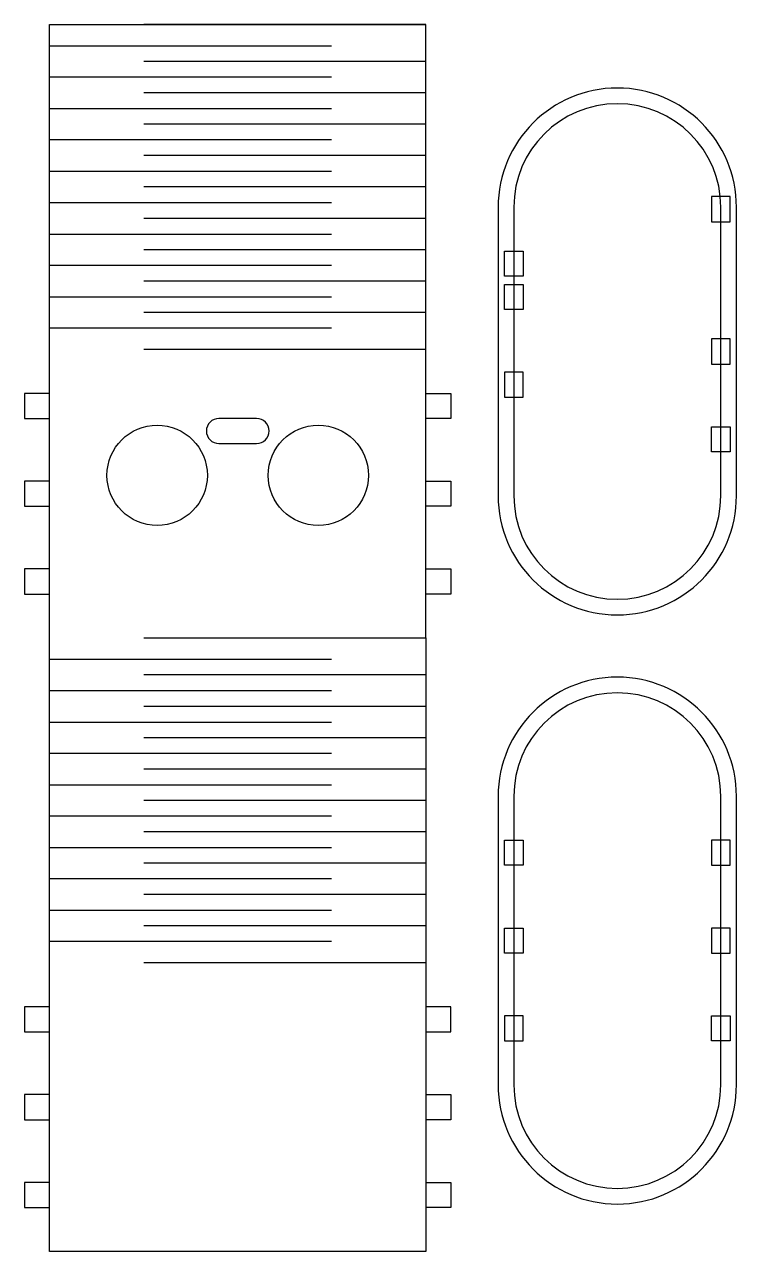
# Model space of a CAD drawing. Header units: millimetres. Extents: x 1193 to 1307, y 1628 to 1823.
import ezdxf

# ---------------------------------------------------------------- set-up
doc = ezdxf.new("R2010")
doc.units = ezdxf.units.MM
doc.layers.add('laser cutting', color=1, linetype='Continuous')

msp = doc.modelspace()

# ---------------------------------------------------------------- linework, layer by layer
at = {"layer": 'Defpoints'}
for points in [[(1271.01, 1748.02, 1), (1304.01, 1748.02), (1304.01, 1794.02, 1), (1271.01, 1794.02)], [(1271.01, 1654.1, 1), (1304.01, 1654.1), (1304.01, 1700.1, 1), (1271.01, 1700.1)]]:
    msp.add_lwpolyline(points, format="xyb", close=True, dxfattribs=at)
at = {"layer": 'laser cutting'}
for p, q in [((1256.99, 1771.34), (1256.99, 1823.14)), ((1196.93, 1819.74), (1241.93, 1819.74)), ((1256.99, 1817.24), (1211.99, 1817.24)), ((1241.93, 1814.74), (1196.99, 1814.74)), ((1256.99, 1812.24), (1211.99, 1812.24)), ((1196.93, 1809.74), (1241.93, 1809.74)), ((1256.99, 1807.24), (1211.99, 1807.24)), ((1241.93, 1804.74), (1196.99, 1804.74)), ((1256.99, 1802.24), (1211.99, 1802.24)), ((1196.93, 1799.74), (1241.93, 1799.74)), ((1256.99, 1797.24), (1211.99, 1797.24)), ((1241.93, 1794.74), (1196.99, 1794.74)), ((1256.99, 1792.24), (1211.99, 1792.24)), ((1196.93, 1789.74), (1241.93, 1789.74)), ((1256.99, 1787.24), (1211.99, 1787.24)), ((1241.93, 1784.74), (1196.99, 1784.74)), ((1256.99, 1782.24), (1211.99, 1782.24)), ((1196.93, 1779.74), (1241.93, 1779.74)), ((1256.99, 1777.24), (1211.99, 1777.24)), ((1241.93, 1774.74), (1196.99, 1774.74)), ((1196.93, 1721.94), (1241.93, 1721.94)), ((1256.99, 1719.44), (1211.99, 1719.44)), ((1241.93, 1716.94), (1196.99, 1716.94)), ((1256.99, 1714.44), (1211.99, 1714.44)), ((1196.93, 1711.94), (1241.93, 1711.94)), ((1256.99, 1709.44), (1211.99, 1709.44)), ((1241.93, 1706.94), (1196.99, 1706.94)), ((1256.99, 1704.44), (1211.99, 1704.44)), ((1196.93, 1701.94), (1241.93, 1701.94)), ((1256.99, 1699.44), (1211.99, 1699.44)), ((1241.93, 1696.94), (1196.99, 1696.94)), ((1256.99, 1694.44), (1211.99, 1694.44)), ((1196.93, 1691.94), (1241.93, 1691.94)), ((1256.99, 1689.44), (1211.99, 1689.44)), ((1241.93, 1686.94), (1196.99, 1686.94)), ((1256.99, 1684.44), (1211.99, 1684.44)), ((1196.93, 1681.94), (1241.93, 1681.94)), ((1256.99, 1679.44), (1211.99, 1679.44)), ((1241.93, 1676.94), (1196.99, 1676.94))]:
    msp.add_line(p, q, dxfattribs=at)
for points in [[(1196.99, 1673.54), (1196.99, 1725.34), (1196.99, 1771.34), (1196.99, 1823.14), (1256.99, 1823.14), (1211.99, 1823.14)], [(1211.99, 1725.34), (1256.99, 1725.34), (1256.99, 1771.34), (1211.99, 1771.34)], [(1196.99, 1764.34), (1192.99, 1764.34), (1192.99, 1760.34), (1196.99, 1760.34)], [(1256.99, 1764.34), (1260.99, 1764.34), (1260.99, 1760.34), (1256.99, 1760.34)], [(1196.99, 1750.34), (1192.99, 1750.34), (1192.99, 1746.34), (1196.99, 1746.34)], [(1256.99, 1750.34), (1260.99, 1750.34), (1260.99, 1746.34), (1256.99, 1746.34)], [(1196.99, 1736.34), (1192.99, 1736.34), (1192.99, 1732.34), (1196.99, 1732.34)], [(1256.99, 1736.34), (1260.99, 1736.34), (1260.99, 1732.34), (1256.99, 1732.34)], [(1256.99, 1725.34), (1256.99, 1673.54), (1211.99, 1673.54)], [(1256.99, 1673.54), (1256.99, 1627.54), (1196.99, 1627.54), (1196.99, 1673.54)], [(1196.99, 1666.54), (1192.99, 1666.54), (1192.99, 1662.54), (1196.99, 1662.54)], [(1256.99, 1662.54), (1260.99, 1662.54), (1260.99, 1666.54), (1256.99, 1666.54)], [(1196.99, 1652.54), (1192.99, 1652.54), (1192.99, 1648.54), (1196.99, 1648.54)], [(1256.99, 1652.54), (1260.99, 1652.54), (1260.99, 1648.54), (1256.99, 1648.54)], [(1196.99, 1638.54), (1192.99, 1638.54), (1192.99, 1634.54), (1196.99, 1634.54)], [(1256.99, 1638.54), (1260.99, 1638.54), (1260.99, 1634.54), (1256.99, 1634.54)]]:
    msp.add_lwpolyline(points, dxfattribs=at)
for points in [[(1268.51, 1748.02, 1), (1306.51, 1748.02), (1306.51, 1794.02, 1), (1268.51, 1794.02)], [(1229.99, 1756.34, 1), (1229.99, 1760.34), (1226.99, 1760.34), (1223.99, 1760.34, 1), (1223.99, 1756.34)], [(1268.51, 1654.1, 1), (1306.51, 1654.1), (1306.51, 1700.1, 1), (1268.51, 1700.1)]]:
    msp.add_lwpolyline(points, format="xyb", close=True, dxfattribs=at)
for points in [[(1305.51, 1791.71), (1305.51, 1795.71), (1302.51, 1795.71), (1302.51, 1791.71)], [(1269.51, 1783.02), (1269.51, 1787.02), (1272.51, 1787.02), (1272.51, 1783.02)], [(1269.51, 1777.71), (1269.51, 1781.71), (1272.51, 1781.71), (1272.51, 1777.71)], [(1305.51, 1769.02), (1305.51, 1773.02), (1302.51, 1773.02), (1302.51, 1769.02)], [(1269.51, 1767.71), (1269.51, 1763.71), (1272.51, 1763.71), (1272.51, 1767.71)], [(1305.51, 1759.02), (1305.51, 1755.02), (1302.51, 1755.02), (1302.51, 1759.02)], [(1269.51, 1689.1), (1269.51, 1693.1), (1272.51, 1693.1), (1272.51, 1689.1)], [(1305.51, 1689.1), (1305.51, 1693.1), (1302.51, 1693.1), (1302.51, 1689.1)], [(1269.51, 1675.1), (1269.51, 1679.1), (1272.51, 1679.1), (1272.51, 1675.1)], [(1305.51, 1675.1), (1305.51, 1679.1), (1302.51, 1679.1), (1302.51, 1675.1)], [(1269.51, 1665.1), (1269.51, 1661.1), (1272.51, 1661.1), (1272.51, 1665.1)], [(1305.51, 1665.1), (1305.51, 1661.1), (1302.51, 1661.1), (1302.51, 1665.1)]]:
    msp.add_lwpolyline(points, close=True, dxfattribs=at)
for centre in [(1214.14, 1751.27), (1239.84, 1751.27)]:
    msp.add_circle(centre, 8, dxfattribs=at)

doc.saveas('drawing.dxf')
